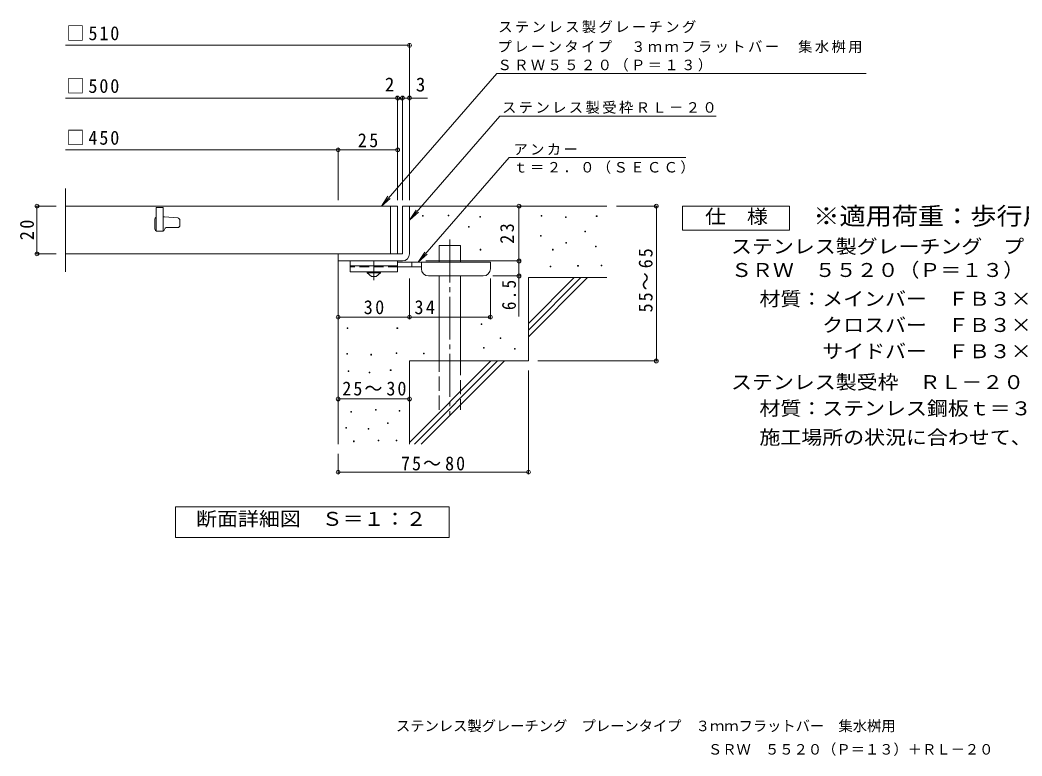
# Model space of a CAD drawing. Units: millimetres on the paper, enlarged 10 times, with parts at other scales. Extents: x -1648 to 1549, y -1372 to 1200.
# Drawn here: x -1648 to 458, y -1372 to 173 of the extents above; entities that cross this region are included whole.
import ezdxf
from ezdxf.enums import TextEntityAlignment as Align

# ---------------------------------------------------------------- set-up
doc = ezdxf.new("R2010")
doc.units = ezdxf.units.MM
doc.header["$LTSCALE"] = 10
doc.header["$PDMODE"] = 32
doc.header["$PDSIZE"] = 8
for name, pattern in [('CHAIN1', [8, 5, -1, 1, -1]), ('CHAIN2', [12, 9, -1, 1, -1]), ('DASHED2', [3, 2, -1]), ('DASHED3', [4, 3, -1])]:
    doc.linetypes.add(name, pattern=pattern)
for name, color, linetype, lineweight in [('D-0', 7, 'Continuous', 9), ('D-1', 2, 'Continuous', 9), ('D-2', 3, 'Continuous', 9), ('D-4', 7, 'Continuous', 9), ('D-5', 7, 'Continuous', 9), ('D-6', 6, 'Continuous', 9), ('D-9', 4, 'Continuous', 9)]:
    doc.layers.add(name, color=color, linetype=linetype, lineweight=lineweight)
doc.layers.add('F-5_F-5ﾚｲﾔ', color=7, linetype='Continuous')
doc.styles.add('ＭＳ ゴシック', font='')
doc.styles.get('ＭＳ ゴシック').set_extended_font_data('MS Gothic')

msp = doc.modelspace()

# ---------------------------------------------------------------- linework, layer by layer
at = {"layer": 'D-0'}
for points in [[(-802.41, -238.79), (-802.41, -237.29), (-800.91, -237.29), (-800.91, -238.79)], [(-748.27, -238.11), (-748.27, -236.61), (-746.77, -236.61), (-746.77, -238.11)], [(-681.95, -240.82), (-681.95, -239.32), (-680.45, -239.32), (-680.45, -240.82)], [(-552.69, -238.79), (-552.69, -237.29), (-551.19, -237.29), (-551.19, -238.79)], [(-501.93, -241.5), (-501.93, -240), (-500.43, -240), (-500.43, -241.5)], [(-436.97, -239.47), (-436.97, -237.96), (-435.47, -237.96), (-435.47, -239.47)], [(-705.63, -261.8), (-705.63, -260.3), (-704.13, -260.3), (-704.13, -261.8)], [(-461.33, -271.95), (-461.33, -270.45), (-459.83, -270.45), (-459.83, -271.95)], [(-554.04, -280.75), (-554.04, -279.25), (-552.54, -279.25), (-552.54, -280.75)], [(-501.26, -295.63), (-501.26, -294.13), (-499.76, -294.13), (-499.76, -295.63)], [(-681.27, -309.85), (-681.27, -308.35), (-679.77, -308.35), (-679.77, -309.85)], [(-529, -309.85), (-529, -308.35), (-527.5, -308.35), (-527.5, -309.85)], [(-439, -303.08), (-439, -301.58), (-437.5, -301.58), (-437.5, -303.08)], [(-533.74, -345.04), (-533.74, -343.54), (-532.24, -343.54), (-532.24, -345.04)], [(-476.22, -343.68), (-476.22, -342.18), (-474.72, -342.18), (-474.72, -343.68)], [(-426.81, -343.01), (-426.81, -341.51), (-425.31, -341.51), (-425.31, -343.01)], [(-960.56, -474.38), (-960.56, -472.88), (-959.06, -472.88), (-959.06, -474.38)], [(-855.87, -474.38), (-855.87, -472.88), (-854.37, -472.88), (-854.37, -474.38)], [(-679.24, -466.18), (-679.24, -464.68), (-677.74, -464.68), (-677.74, -466.18)], [(-639.31, -495.95), (-639.31, -494.45), (-637.81, -494.45), (-637.81, -495.95)], [(-857.78, -527.29), (-857.78, -525.79), (-856.28, -525.79), (-856.28, -527.29)], [(-800.37, -527.77), (-800.37, -526.27), (-798.87, -526.27), (-798.87, -527.77)], [(-673.83, -516.25), (-673.83, -514.75), (-672.33, -514.75), (-672.33, -516.25)], [(-608.86, -518.28), (-608.86, -516.78), (-607.36, -516.78), (-607.36, -518.28)], [(-961.32, -528.82), (-961.32, -527.32), (-959.82, -527.32), (-959.82, -528.82)], [(-910.69, -530.34), (-910.69, -528.84), (-909.19, -528.84), (-909.19, -530.34)], [(-958.27, -564.98), (-958.27, -563.48), (-956.77, -563.48), (-956.77, -564.98)], [(-914.11, -568.03), (-914.11, -566.53), (-912.61, -566.53), (-912.61, -568.03)], [(-869.96, -562.7), (-869.96, -561.2), (-868.46, -561.2), (-868.46, -562.7)], [(-952.94, -650.25), (-952.94, -648.75), (-951.44, -648.75), (-951.44, -650.25)], [(-901.17, -646.44), (-901.17, -644.94), (-899.67, -644.94), (-899.67, -646.44)], [(-851.3, -648.35), (-851.3, -646.85), (-849.8, -646.85), (-849.8, -648.35)], [(-876.05, -674.23), (-876.05, -672.73), (-874.55, -672.73), (-874.55, -674.23)], [(-963.6, -683.75), (-963.6, -682.25), (-962.1, -682.25), (-962.1, -683.75)], [(-916.4, -686.03), (-916.4, -684.53), (-914.9, -684.53), (-914.9, -686.03)], [(-947.23, -712.3), (-947.23, -710.8), (-945.73, -710.8), (-945.73, -712.3)], [(-895.46, -710.78), (-895.46, -709.28), (-893.96, -709.28), (-893.96, -710.78)], [(-857.39, -710.78), (-857.39, -709.28), (-855.89, -709.28), (-855.89, -710.78)]]:
    msp.add_lwpolyline(points, close=True, dxfattribs=at)
at = {"layer": 'D-1'}
for p, q in [((-844.53, -217.84), (-844.53, -317.84)), ((-844.53, -217.84), (-829.54, -217.84)), ((-829.54, -317.84), (-829.54, -217.84)), ((-844.53, -317.84), (-979.54, -317.84)), ((-979.54, -332.84), (-979.54, -317.84)), ((-979.54, -332.84), (-849.54, -332.84)), ((-849.54, -332.84), (-844.53, -332.84))]:
    msp.add_line(p, q, dxfattribs=at)
msp.add_arc((-844.53, -317.84), 15, 270, 0, dxfattribs=at)
at = {"layer": 'D-2'}
for p, q in [((-1552.2, -355.34), (-1552.2, -180.34)), ((-854.53, -217.84), (-1552.2, -217.84)), ((-1347.03, -220.34), (-1347.03, -270.34)), ((-869.53, -217.84), (-869.53, -317.84)), ((-854.53, -217.84), (-854.53, -317.84)), ((-1364.53, -245.34), (-1364.53, -265.34)), ((-1344.73, -240.34), (-1347.03, -240.34)), ((-1344.34, -240.35), (-1316.65, -242.48)), ((-1312.03, -257.84), (-1312.03, -247.47)), ((-1362.03, -270.34), (-1347.03, -270.34)), ((-1340.78, -262.84), (-1317.03, -262.84)), ((-854.53, -317.84), (-1552.2, -317.84))]:
    msp.add_line(p, q, dxfattribs=at)
msp.add_lwpolyline([(-1347.03, -220.34), (-1362.03, -220.34), (-1362.03, -270.34)], dxfattribs=at)
for centre, radius, start, end in [((-1359.53, -245.34), 5, 120.0009, 180), ((-1344.73, -245.34), 5, 85.60144, 89.99998), ((-1317.03, -247.47), 5, 0, 85.60141), ((-1359.53, -265.34), 5, 180, 270), ((-1348.28, -266.59), 3.75, 270, 0), ((-1340.78, -266.59), 3.75, 90, 180), ((-1317.03, -257.84), 5, 270, 0)]:
    msp.add_arc(centre, radius, start, end, dxfattribs=at)
at = {"layer": 'D-4'}
for p, q in [((-1552.2, 120.03), (-829.54, 120.03)), ((-829.54, -204.88), (-829.54, 123.03)), ((-1552.2, 9.33), (-854.53, 9.33)), ((-854.53, -204.88), (-854.53, 12.33)), ((-854.53, 9.33), (-849.53, 9.33)), ((-849.53, 9.33), (-791.87, 9.33)), ((-844.53, -204.88), (-844.53, 12.33)), ((-1552.2, -99.42), (-979.53, -99.42)), ((-979.53, -204.88), (-979.53, -96.42)), ((-979.53, -99.42), (-854.53, -99.42)), ((-1615.6, -217.84), (-1572.2, -217.84)), ((-1612.6, -217.84), (-1612.6, -317.84)), ((-599.57, -332.84), (-599.57, -217.84)), ((-307.77, -217.84), (-394.53, -217.84)), ((-310.77, -217.84), (-310.77, -542.84)), ((-1615.6, -317.84), (-1572.2, -317.84)), ((-795.52, -332.84), (-596.57, -332.84)), ((-599.57, -332.84), (-599.57, -449.59)), ((-829.53, -453.94), (-829.53, -369.34)), ((-659.53, -453.94), (-659.53, -369.34)), ((-596.57, -364.34), (-654.53, -364.34)), ((-307.77, -542.84), (-559.53, -542.84)), ((-579.53, -779.19), (-579.53, -562.84)), ((-979.54, -622.59), (-829.53, -622.59)), ((-979.54, -779.19), (-979.54, -737.84)), ((-979.54, -776.19), (-579.53, -776.19))]:
    msp.add_line(p, q, dxfattribs=at)
msp.add_lwpolyline([(-979.53, -450.94), (-829.53, -450.94), (-659.53, -450.94)], dxfattribs=at)
for p in [(-829.54, 120.03), (-854.53, 9.33), (-844.53, 9.33), (-829.54, 9.33), (-979.53, -99.42), (-854.53, -99.42), (-1612.6, -217.84), (-599.57, -217.84), (-310.77, -217.84), (-1612.6, -317.84), (-599.57, -332.84), (-599.57, -364.34), (-979.53, -450.94), (-829.53, -450.94), (-659.53, -450.94), (-310.77, -542.84), (-979.54, -622.59), (-829.53, -622.59), (-979.54, -776.19), (-579.53, -776.19)]:
    msp.add_point(p, dxfattribs=at)
at = {"layer": 'D-5'}
for p, q in [((-646.27, 60.78), (-131.03, 60.78)), ((-131.03, 60.78), (129.88, 60.78)), ((-639.45, -28.6), (-184.85, -28.6)), ((-619.84, -115.22), (-811.42, -335.34)), ((-619.84, -115.22), (-249.06, -115.22)), ((-888.77, -217.84), (-870.04, -201.29)), ((-829.54, -247), (-815.72, -226.16)), ((-811.42, -335.34), (-797.6, -314.5)), ((-811.42, -335.34), (-792.68, -318.78))]:
    msp.add_line(p, q, dxfattribs=at)
for points in [[(-646.27, 60.78), (-888.77, -217.84), (-874.96, -197)], [(-639.45, -28.6), (-829.54, -247), (-810.8, -230.45)]]:
    msp.add_lwpolyline(points, dxfattribs=at)
for points in [[(-255.97, -267.84), (-255.97, -217.84), (-30.97, -217.84), (-30.97, -267.84)], [(-1321.53, -913.78), (-1321.53, -848.78), (-746.53, -848.78), (-746.53, -913.78)]]:
    msp.add_lwpolyline(points, close=True, dxfattribs=at)
at = {"layer": 'D-6'}
for p, q in [((-829.54, -217.84), (-414.53, -217.84)), ((-767.24, -335.34), (-767.24, -300.34)), ((-767.24, -300.34), (-722.24, -300.34)), ((-722.24, -335.34), (-722.24, -300.34)), ((-979.54, -332.84), (-979.54, -717.84)), ((-767.24, -542.84), (-767.24, -364.34)), ((-722.24, -542.84), (-722.24, -364.34)), ((-579.53, -463.85), (-483.52, -367.84)), ((-579.53, -367.84), (-414.53, -367.84)), ((-579.53, -477.99), (-469.38, -367.84)), ((-579.53, -367.84), (-579.53, -542.84)), ((-579.53, -492.13), (-455.24, -367.84)), ((-829.53, -542.84), (-829.53, -717.84)), ((-829.53, -542.84), (-579.53, -542.84)), ((-829.53, -713.85), (-658.53, -542.84)), ((-819.38, -717.84), (-644.38, -542.84)), ((-805.24, -717.84), (-630.24, -542.84))]:
    msp.add_line(p, q, dxfattribs=at)
at = {"layer": 'D-6', "linetype": 'CHAIN2'}
msp.add_line((-744.74, -288.02), (-744.74, -656.17), dxfattribs=at)
at = {"layer": 'D-6', "linetype": 'DASHED3'}
for p, q in [((-767.24, -645.34), (-767.24, -542.84)), ((-722.24, -542.84), (-722.24, -645.34))]:
    msp.add_line(p, q, dxfattribs=at)
at = {"layer": 'D-9', "color": 3}
for p, q in [((-954.53, -332.84), (-954.53, -355.34)), ((-854.53, -332.84), (-954.53, -332.84)), ((-854.53, -332.84), (-854.53, -355.34)), ((-854.53, -342.84), (-954.53, -342.84)), ((-854.53, -355.34), (-954.53, -355.34))]:
    msp.add_line(p, q, dxfattribs=at)
at = {"layer": 'D-9', "linetype": 'CHAIN1'}
msp.add_line((-904.53, -373.08), (-904.53, -332.84), dxfattribs=at)
at = {"layer": 'D-9'}
for p, q in [((-659.53, -335.34), (-854.53, -335.34)), ((-824.53, -345.34), (-824.53, -335.34)), ((-804.53, -349.34), (-804.53, -335.34)), ((-659.53, -349.34), (-659.53, -335.34)), ((-804.5, -345.34), (-854.53, -345.34)), ((-789.53, -364.34), (-674.53, -364.34))]:
    msp.add_line(p, q, dxfattribs=at)
at = {"layer": 'D-9', "color": 3, "linetype": 'DASHED2'}
msp.add_line((-854.53, -345.34), (-954.53, -345.34), dxfattribs=at)
at = {"layer": 'D-9', "color": 2}
for p, q in [((-918.28, -357.84), (-918.28, -355.34)), ((-918.28, -357.84), (-909.53, -365.34)), ((-918.28, -357.84), (-890.78, -357.84)), ((-899.53, -365.34), (-890.78, -357.84)), ((-890.78, -357.84), (-890.78, -355.34)), ((-909.53, -365.34), (-899.53, -365.34))]:
    msp.add_line(p, q, dxfattribs=at)
at = {"layer": 'D-9'}
for centre, start, end in [((-789.53, -349.34), 180, 270), ((-674.53, -349.34), 270, 0)]:
    msp.add_arc(centre, 15, start, end, dxfattribs=at)

# ---------------------------------------------------------------- texts
at = {"layer": 'D-4', "color": 2, "style": 'ＭＳ ゴシック'}
for s, p in [('2', (-881.37, 14.33)), ('3', (-816.23, 14.33))]:
    msp.add_text(s, height=29.33, dxfattribs=at).set_placement(p, align=Align.BOTTOM_LEFT)
at = {"layer": 'D-4', "color": 2, "char_height": 29.33, "attachment_point": 7, "style": 'ＭＳ ゴシック'}
for s, insert in [('\\T1.21;\\W0.95;□510', (-1550.33, 130.03)), ('\\T1.21;\\W0.95;□500', (-1550.33, 19.33)), ('\\T1.21;\\W0.95;□450', (-1550.33, -89.42)), ('\\T1.27;\\W0.95;25', (-938.28, -94.42)), ('\\T1.27;\\W0.95;30', (-925.78, -444.94)), ('\\T1.27;\\W0.95;34', (-819.16, -444.94)), ('\\T1.22;\\W0.95;25～30', (-970.78, -615.69)), ('\\T1.22;\\W0.95;75～80', (-847.4, -772.92))]:
    msp.add_mtext(s, dxfattribs=dict(at, insert=insert))
at = {"layer": 'D-4', "color": 2, "char_height": 29.33, "attachment_point": 7, "rotation": 90, "style": 'ＭＳ ゴシック'}
for s, insert in [('\\T1.27;\\W0.95;20', (-1618.6, -289.09)), ('\\T1.27;\\W0.95;23', (-609.57, -296.59)), ('\\T1.22;\\W0.95;55～65', (-318.38, -440.84)), ('\\T1.27;\\W0.9;6.5', (-605.57, -436.03))]:
    msp.add_mtext(s, dxfattribs=dict(at, insert=insert))
at = {"layer": 'D-5', "color": 2, "style": 'ＭＳ ゴシック', "width": 1.1}
for s, p in [('仕\u3000様', (-208.47, -262.84)), ('ステンレス製グレーチング\u3000プレーンタイプ\u3000３ｍｍフラットバー\u3000集水桝用', (-153.88, -325.76)), ('ＳＲＷ\u3000５５２０（Ｐ＝１３）', (-153.88, -375.22)), ('材質：メインバー\u3000ＦＢ３×２０（ＳＵＳ３０４）', (-94.17, -435.76)), ('\u3000\u3000\u3000クロスバー\u3000ＦＢ３×１０（ＳＵＳ３０４）', (-94.17, -490.76)), ('\u3000\u3000\u3000サイドバー\u3000ＦＢ３×２０（ＳＵＳ３０４）', (-94.17, -545.76)), ('ステンレス製受枠\u3000ＲＬ－２０（四方枠）', (-153.88, -610.76)), ('材質：ステンレス鋼板ｔ＝３．０（ＳＵＳ３０４）', (-94.17, -665.76)), ('施工場所の状況に合わせて、アンカーをプライヤー等で折り曲げてご使用ください。', (-94.17, -726.61)), ('断面詳細図\u3000Ｓ＝１：２', (-1278.1, -897.81))]:
    msp.add_text(s, height=29.33, dxfattribs=at).set_placement(p, align=Align.BOTTOM_LEFT)
at = {"layer": 'D-5', "color": 3, "style": 'ＭＳ ゴシック', "width": 1.1}
msp.add_text('※適用荷重：歩行用', height=36.66, dxfattribs=at).set_placement((19.03, -267.84), align=Align.BOTTOM_LEFT)
at = {"layer": 'D-5', "char_height": 21.99, "attachment_point": 7, "style": 'ＭＳ ゴシック'}
for s, insert in [('\\T1.17;ステンレス製グレーチング', (-642.96, 145.45)), ('\\T1.17;プレーンタイプ\u3000３ｍｍフラットバー\u3000集水桝用', (-644.51, 103.79)), ('\\T1.17;ＳＲＷ５５２０（Ｐ＝１３）', (-644.73, 64.98)), ('\\T1.17;ステンレス製受枠ＲＬ－２０', (-635.06, -23.84)), ('\\T1.17;アンカー', (-611.23, -110.56)), ('\\T1.17;ｔ＝２．０（ＳＥＣＣ）', (-611.23, -149.88))]:
    msp.add_mtext(s, dxfattribs=dict(at, insert=insert))
at = {"layer": 'F-5_F-5ﾚｲﾔ', "style": 'ＭＳ ゴシック'}
for s, p in [('ステンレス製グレーチング\u3000プレーンタイプ\u3000３ｍｍフラットバー\u3000集水桝用', (-857.9, -1326.74)), ('ＳＲＷ\u3000５５２０（Ｐ＝１３）＋ＲＬ－２０', (-202.34, -1375.93))]:
    msp.add_text(s, height=21.99, dxfattribs=at).set_placement(p, align=Align.BOTTOM_LEFT)

doc.saveas('drawing.dxf')
